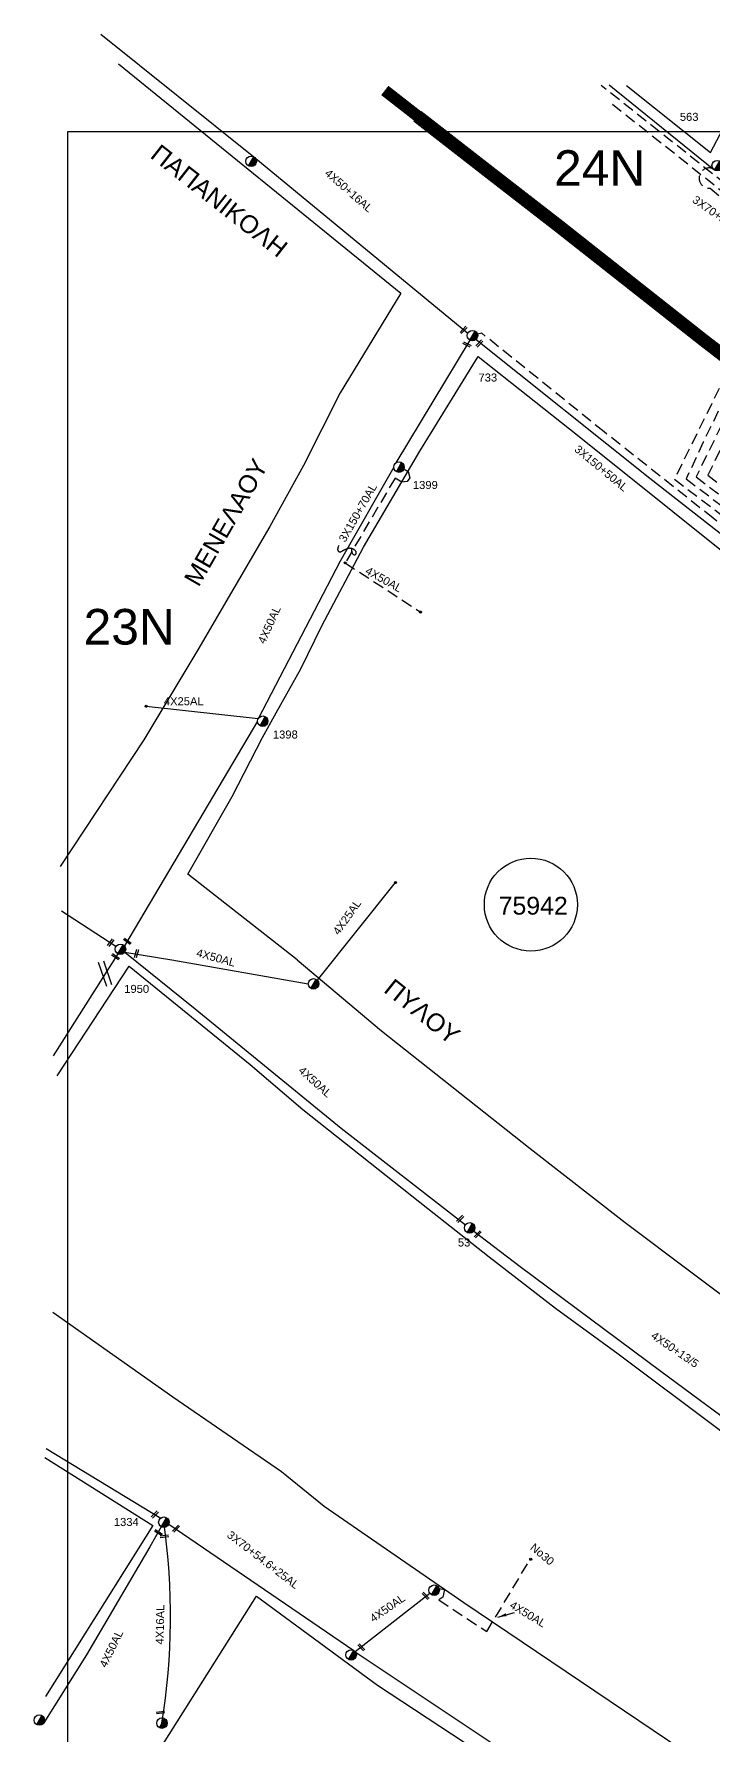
# Model space of a CAD drawing. Header units: millimetres. Extents: x 907 to 2022, y 699 to 1220.
# Drawn here: x 914.6 to 991, y 1028.4 to 1219.8 of the extents above; entities that cross this region are included whole.
import ezdxf

# ---------------------------------------------------------------- set-up
doc = ezdxf.new("R2010")
doc.units = ezdxf.units.MM
doc.linetypes.add('DASHED', pattern=[19.05, 12.7, -6.35])
for name, color, linetype in [('Άγνωστα', 7, 'Continuous'), ('Γυμνά εναέρια ΧΤ (3Φ)   4x16AL', 7, 'Continuous'), ('Γυμνά εναέρια ΧΤ (3Φ)   4x50AL', 7, 'Continuous'), ('Γυμνά εναέρια ΧΤ και ΦΟΠ (3Φ)   4x50+16AL', 7, 'Continuous'), ('Εναέρια παροχή ΧΤ 4x25', 7, 'SYN_LINE'), ('Επιγραφές - Σχήματα', 7, 'Continuous'), ('Καλώδια ΧΤ   3x150+50AL', 7, 'DASHED'), ('Καλώδια ΧΤ   3x150+70AL', 7, 'DASHED'), ('Καλώδια ΧΤ   3x150AL+50XLPE', 7, 'DASHED'), ('Καλώδια ΧΤ   4x50AL', 7, 'DASHED'), ('Μηχανική τομή', 7, 'Continuous'), ('Στύλος ΦΜ', 7, 'Continuous'), ('Στύλος ΦΜ @ 1', 7, 'Continuous'), ('Συνδέσεις', 7, 'Continuous'), ('Συνεστραμμένα ΧΤ   3x70+54.6+25 AL', 7, 'SYN_LINE'), ('Τομή', 7, 'Continuous'), ('Υπόβαθρο ΔΕΗ', 7, 'Continuous'), ('Υπόγεια καλώδια Παροχών ΧΤ   4x50AL', 7, 'DASHED')]:
    doc.layers.add(name, color=color, linetype=linetype)
doc.styles.get("Standard").update_dxf_attribs({"font": 'arial.ttf'})
doc.linetypes.add('SYN_LINE', pattern='A,0.5,-0.0001,["/\\/\\/\\/",Standard,S=0.1,R=0,X=0,Y=-0.05],-0.25', length=0.7501)
doc.dimstyles.new('ISO-25', dxfattribs={"dimtxt": 2.5, "dimasz": 2.5, "dimexe": 1.25, "dimexo": 0.625, "dimtad": 1, "dimtxsty": 'Standard', "dimcen": 2.5, "dimadec": 0, "dimazin": 0, "dimtfac": 1, "dimtmove": 0, "dimatfit": 3, "dimfxl": 1, "dimarcsym": 0})

# ---------------------------------------------------------------- blocks, each defined once
blk = doc.blocks.new('ΥΠΑΡΧΩΝ ΤΣΙΜΕΝΤΕΝΙΟΣ ΣΤΥΛΟΣ')
at = {"layer": 'Στύλος ΦΜ'}
blk.add_hatch(color=256, dxfattribs=at).paths.add_polyline_path([(-1.29, -2.28, 0.574793), (2.62, 0, 0.268822), (1.3, 2.27)])
blk.add_line((-1.29, -2.28), (1.3, 2.27), dxfattribs=at)
blk.add_circle((0, 0), 2.62, dxfattribs=at)
at = {"layer": 'Στύλος ΦΜ', "flags": 4}
for tag, p in [('ΑΡΙΘΜΟΣ', (-4.68, 8.05)), ('ΤΥΠΟΣ', (-4.91, 3.03))]:
    blk.add_attdef(tag, p, '', height=4, dxfattribs=at)
blk = doc.blocks.new('ΜΗΧΑΝΙΚΗ ΤΟΜΗ')
at = {"layer": 'Μηχανική τομή', "ltscale": 40}
for p, q in [((-1.89, 0.78), (1.89, 0.78)), ((1.89, 0), (-1.89, 0))]:
    blk.add_line(p, q, dxfattribs=at)
blk = doc.blocks.new('_ΣΥΝΔΕΣΗ')
at = {"layer": 'Συνδέσεις', "linetype": 'SYN_LINE', "ltscale": 40}
blk.add_hatch(color=256, dxfattribs=at).paths.add_polyline_path([(0.5, -0.01, 1), (-0.5, -0.01, 1)])
at = {"layer": 'Συνδέσεις'}
blk.add_circle((0, -0.01), 0.5, dxfattribs=at)
blk = doc.blocks.new('ΤΟΜΗ')
at = {"layer": 'Τομή', "ltscale": 40}
for p, q in [((-5.68, 0), (5.68, 0)), ((5.68, -2.33), (-5.68, -2.33))]:
    blk.add_line(p, q, dxfattribs=at)

msp = doc.modelspace()

# ---------------------------------------------------------------- linework, layer by layer
at = {"layer": 'Άγνωστα', "color": 30, "linetype": 'SYN_LINE', "ltscale": 15}
msp.add_lwpolyline([(923.823, 1117.138), (917.706, 1121.119)], dxfattribs=at)
at = {"layer": 'Άγνωστα', "color": 85}
msp.add_lwpolyline([(964.042, 1085.146), (969.232, 1081.178), (985.071, 1069.398), (996.119, 1061.209)], dxfattribs=at)
at = {"layer": 'Γυμνά εναέρια ΧΤ (3Φ)   4x16AL', "color": 151}
msp.add_arc((854.116, 1041.823), 75.835, 350.89082, 8.02729, dxfattribs=at)
at = {"layer": 'Γυμνά εναέρια ΧΤ (3Φ)   4x50AL', "color": 30, "ltscale": 0.1}
for points in [[(963.596, 1185.334), (955.277, 1171.525), (955.277, 1171.525)], [(955.046, 1171.058), (949.004, 1160.464), (939.794, 1142.757)], [(939.728, 1142.485), (924.791, 1117.21)]]:
    msp.add_lwpolyline(points, dxfattribs=at)
at = {"layer": 'Γυμνά εναέρια ΧΤ (3Φ)   4x50AL', "color": 5, "ltscale": 0.1}
msp.add_lwpolyline([(924.051, 1116.323), (916.759, 1104.857)], dxfattribs=at)
at = {"layer": 'Γυμνά εναέρια ΧΤ (3Φ)   4x50AL', "color": 85, "ltscale": 0.1}
for points in [[(924.816, 1116.506), (932.71, 1110.148), (949.128, 1096.722), (963.112, 1085.869)], [(924.826, 1116.522), (930.111, 1115.664), (945.437, 1112.946)]]:
    msp.add_lwpolyline(points, dxfattribs=at)
at = {"layer": 'Γυμνά εναέρια ΧΤ (3Φ)   4x50AL', "color": 151}
for points in [[(928.916, 1051.901), (927.636, 1049.654), (920.525, 1037.512), (915.709, 1029.847)], [(959.112, 1044.4), (950.719, 1037.849)]]:
    msp.add_lwpolyline(points, dxfattribs=at)
at = {"layer": 'Γυμνά εναέρια ΧΤ και ΦΟΠ (3Φ)   4x50+16AL', "color": 27, "ltscale": 0.1}
for points in [[(922.129, 1219.76), (939.31, 1205.953)], [(939.31, 1205.953), (963.363, 1186.116)], [(964.289, 1185.417), (983.815, 1169.808), (997.745, 1158.901)]]:
    msp.add_lwpolyline(points, dxfattribs=at)
at = {"layer": 'Εναέρια παροχή ΧΤ 4x25', "color": 30, "ltscale": 10}
msp.add_lwpolyline([(939.794, 1142.757), (927.222, 1144.157)], dxfattribs=at)
at = {"layer": 'Εναέρια παροχή ΧΤ 4x25', "color": 85, "ltscale": 10}
msp.add_lwpolyline([(946.455, 1113.349), (955.251, 1124.331)], dxfattribs=at)
at = {"layer": 'Επιγραφές - Σχήματα'}
msp.add_lwpolyline([(918.43, 1208.801), (1901.6, 1208.801), (1901.6, 707.265), (918.43, 707.265)], close=True, dxfattribs=at)
msp.add_lwpolyline([(950.296, 1161.918), (950.288, 1161.749), (950.297, 1161.609), (950.32, 1161.496), (950.355, 1161.405), (950.397, 1161.335), (950.444, 1161.283), (950.493, 1161.245), (950.54, 1161.219), (950.584, 1161.203), (950.624, 1161.196), (950.66, 1161.196), (950.692, 1161.202), (950.72, 1161.215), (950.745, 1161.233), (950.767, 1161.255), (950.785, 1161.281), (950.8, 1161.309), (950.813, 1161.34), (950.821, 1161.373), (950.826, 1161.406), (950.827, 1161.441), (950.824, 1161.476), (950.816, 1161.512), (950.804, 1161.547), (950.787, 1161.581), (950.765, 1161.614), (950.74, 1161.646), (950.711, 1161.677), (950.68, 1161.706), (950.648, 1161.733), (950.613, 1161.759), (950.579, 1161.783), (950.543, 1161.804), (950.508, 1161.824), (950.473, 1161.841), (950.437, 1161.857), (950.402, 1161.871), (950.366, 1161.884), (950.33, 1161.894), (950.293, 1161.904), (950.257, 1161.912), (950.22, 1161.919), (950.183, 1161.924), (950.145, 1161.927), (950.106, 1161.928), (950.067, 1161.927), (950.026, 1161.923), (949.985, 1161.917), (949.943, 1161.908), (949.9, 1161.897), (949.857, 1161.884), (949.813, 1161.87), (949.769, 1161.854), (949.725, 1161.837), (949.682, 1161.82), (949.639, 1161.803), (949.597, 1161.785), (949.555, 1161.768), (949.514, 1161.751), (949.474, 1161.734), (949.434, 1161.715), (949.395, 1161.696), (949.356, 1161.676), (949.318, 1161.654), (949.28, 1161.631), (949.242, 1161.606), (949.205, 1161.582), (949.169, 1161.559), (949.133, 1161.538), (949.099, 1161.519), (949.067, 1161.503), (949.035, 1161.492), (949.005, 1161.487), (948.977, 1161.486), (948.95, 1161.492), (948.924, 1161.503), (948.9, 1161.52), (948.875, 1161.544), (948.852, 1161.575), (948.829, 1161.613), (948.806, 1161.658), (948.787, 1161.712), (948.774, 1161.775), (948.771, 1161.85), (948.781, 1161.936), (948.807, 1162.036), (948.852, 1162.15), (948.919, 1162.28)], dxfattribs=at)
at = {"layer": 'Επιγραφές - Σχήματα', "linetype": 'Continuous'}
msp.add_circle((970.454, 1121.863), 5.228, dxfattribs=at)
at = {"layer": 'Καλώδια ΧΤ   3x150+50AL', "color": 1, "ltscale": 0.1}
msp.add_lwpolyline([(1006.668, 1190.695), (1000.849, 1195.022), (1001.292, 1195.755), (978.355, 1213.982)], dxfattribs=at)
at = {"layer": 'Καλώδια ΧΤ   3x150+50AL', "color": 62, "ltscale": 0.1}
msp.add_lwpolyline([(1005.999, 1189.739), (1005.982, 1190.221), (1002.132, 1193.152), (999.698, 1194.998), (1000.006, 1195.642), (979.28, 1212.113)], dxfattribs=at)
at = {"layer": 'Καλώδια ΧΤ   3x150+50AL', "color": 30, "ltscale": 0.1}
msp.add_lwpolyline([(997.37, 1160.283), (990.947, 1165.308), (978.681, 1175.034), (964.935, 1186.114), (964.457, 1185.992)], dxfattribs=at)
at = {"layer": 'Καλώδια ΧΤ   3x150+70AL', "color": 30, "ltscale": 0.1}
msp.add_lwpolyline([(956.186, 1170.849), (956.654, 1170.575), (956.868, 1169.85), (956.868, 1169.85), (956.553, 1169.443), (955.943, 1169.365), (955.189, 1169.827), (949.582, 1160.293)], dxfattribs=at)
at = {"layer": 'Καλώδια ΧΤ   3x150AL+50XLPE', "color": 151, "ltscale": 0.1}
msp.add_lwpolyline([(990.589, 1202.414), (990.589, 1202.414), (999.203, 1195.291), (986.576, 1169.69), (997.764, 1161.231)], dxfattribs=at)
at = {"layer": 'Καλώδια ΧΤ   3x150AL+50XLPE', "color": 2, "ltscale": 0.1}
msp.add_lwpolyline([(1003.824, 1203.105), (1003.944, 1202.85), (1001.543, 1197.506), (996.559, 1187.603), (989.813, 1173.874), (987.904, 1169.726), (997.929, 1162.148)], dxfattribs=at)
at = {"layer": 'Καλώδια ΧΤ   3x150AL+50XLPE', "color": 1, "ltscale": 0.1}
msp.add_lwpolyline([(1002.484, 1193.806), (1000.297, 1192.864), (989.013, 1169.963), (999.592, 1161.948)], dxfattribs=at)
at = {"layer": 'Καλώδια ΧΤ   3x150AL+50XLPE', "color": 62, "ltscale": 0.1}
msp.add_lwpolyline([(1003.71, 1191.951), (1000.707, 1191.449), (996.616, 1183.218), (990.353, 1170.153), (1001.988, 1160.73)], dxfattribs=at)
at = {"layer": 'Καλώδια ΧΤ   3x150AL+50XLPE', "color": 151, "ltscale": 0.1}
msp.add_arc((990.504, 1203.557), 1.147, 69.05842, 274.28806, dxfattribs=at)
at = {"layer": 'Καλώδια ΧΤ   4x50AL', "color": 151, "ltscale": 0.1}
msp.add_lwpolyline([(960.128, 1044.97), (960.746, 1044.837), (960.565, 1043.991), (960.094, 1043.682), (965.505, 1040.103), (970.422, 1048.322)], dxfattribs=at)
at = {"layer": 'Συνεστραμμένα ΧΤ   3x70+54.6+25 AL', "color": 151, "ltscale": 10}
for points in [[(979.234, 1214.041), (991.025, 1204.509)], [(915.999, 1060.711), (928.851, 1052.882)], [(929.758, 1052.206), (950.547, 1037.997)], [(950.719, 1037.849), (971.708, 1023.828)]]:
    msp.add_lwpolyline(points, dxfattribs=at)
at = {"layer": 'Υπόβαθρο ΔΕΗ', "ltscale": 0.1}
for points in [[(924.104, 1216.416), (955.851, 1190.621), (949.007, 1179.429), (944.884, 1171.231), (941.124, 1164.375), (933.039, 1150.525), (926.969, 1140.383), (917.56, 1126.132)], [(981.181, 1213.962), (990.623, 1206.443), (994.144, 1213.098)], [(944.181, 1115.664), (931.914, 1125.301), (936.866, 1134.033), (940.285, 1140.671), (941.839, 1143.444), (944.595, 1148.365), (946.953, 1153.21), (951.639, 1162.044), (957.983, 1172.835), (964.523, 1183.514), (975.705, 1174.656), (997.124, 1157.499), (996.391, 1115.664)]]:
    msp.add_lwpolyline(points, dxfattribs=at)
at = {"layer": 'Υπόβαθρο ΔΕΗ', "linetype": 'DASHED', "const_width": 1.32, "flags": 128}
msp.add_lwpolyline([(954.035, 1213.418), (965.791, 1204.235), (973.625, 1198.151), (989.841, 1185.354), (998.206, 1178.94), (1005.842, 1173.085), (1013.881, 1167.247), (1021.568, 1161.735), (1029.668, 1155.573), (1037.559, 1149.658), (1045.608, 1143.474), (1053.098, 1137.635), (1062.145, 1130.981), (1069.346, 1125.491), (1077.465, 1119.393), (1085.434, 1113.583), (1093.523, 1107.477), (1099.501, 1103.148), (1104.094, 1099.295), (1108.715, 1094.677), (1114.96, 1087.56), (1121.726, 1079.329), (1127.085, 1071.769), (1132.658, 1062.702), (1138.188, 1053.943), (1146.316, 1039.248), (1147.871, 1036.436), (1152.967, 1027.22), (1156.31, 1021.372), (1157.818, 1018.763), (1161.399, 1012.728), (1162.087, 1011.569)], dxfattribs=at)
at = {"layer": 'Υπόβαθρο ΔΕΗ'}
for points in [[(957.317, 1210.016), (965.385, 1203.714), (973.218, 1197.631), (989.435, 1184.833), (997.805, 1178.416)], [(958.13, 1211.057), (966.196, 1204.756), (974.032, 1198.67), (990.246, 1185.875), (998.608, 1179.463)], [(917.218, 1102.609), (925.307, 1114.923), (938.914, 1103.894), (944.811, 1098.804), (958.884, 1087.69), (965.753, 1082.265), (973.216, 1076.489), (980.26, 1071.333), (991.607, 1062.84), (995.825, 1059.363), (1002.979, 1054.79), (1013.257, 1047.49), (1022.379, 1041.011), (1032.438, 1033.447), (1025.169, 1025.67)], [(944.181, 1115.664), (953.675, 1107.664), (970.363, 1094.443), (981.062, 1086.117), (996.115, 1074.802), (1009.159, 1065.277), (1009.465, 1089.312), (1010.066, 1115.664)], [(989.134, 1025.663), (962.93, 1043.331), (953.625, 1049.75), (947.217, 1054.162), (942.413, 1058.091), (930.217, 1066.464), (916.734, 1076.008)], [(915.827, 1059.676), (927.96, 1052.038), (915.896, 1032.806)], [(919.077, 1011.569), (939.637, 1044.109), (953.2, 1034.094), (968.545, 1023.987), (987.68, 1011.569)]]:
    msp.add_lwpolyline(points, dxfattribs=at)
at = {"layer": 'Υπόγεια καλώδια Παροχών ΧΤ   4x50AL', "color": 30, "ltscale": 0.1}
msp.add_lwpolyline([(949.582, 1160.293), (958.051, 1154.762)], dxfattribs=at)

# ---------------------------------------------------------------- block references
at = {"layer": 'Μηχανική τομή'}
for p, xscale, yscale, zscale, rotation in [((962.954, 1186.426), 0.25, 0.25, 0.25, 47.18336089174016), ((963.226, 1184.759), 0.2499999999999999, 0.2499999999999999, 0.2499999999999999, 332.9394417834328), ((964.725, 1184.893), 0.25, 0.25, 0.25, 47.18336089174016), ((923.308, 1117.531), 0.2499999999999999, 0.2499999999999999, 0.2499999999999999, 52.99002768071232), ((925.047, 1117.645), 0.2499999999999999, 0.2499999999999999, 0.2499999999999999, 324.2789606557427), ((923.721, 1115.917), 0.2499999999999999, 0.2499999999999999, 0.2499999999999999, 324.2789606557427), ((926.034, 1116.385), 0.2499999999999999, 0.2499999999999999, 0.2499999999999999, 255.3776305096464), ((962.442, 1086.585), 0.2499999999999999, 0.2499999999999999, 0.2499999999999999, 225.5735307008058), ((964.405, 1084.849), 0.2499999999999999, 0.2499999999999999, 0.2499999999999999, 225.5735307008058), ((928.124, 1053.335), 0.2499999999999999, 0.2499999999999999, 0.2499999999999999, 225.5735307008058), ((928.647, 1051.331), 0.2499999999999999, 0.2499999999999999, 0.2499999999999999, 148.2871997481929), ((929.256, 1050.918), 0.2499999999999999, 0.2499999999999999, 0.2499999999999999, 187.0748529933853), ((930.508, 1051.754), 0.2499999999999999, 0.2499999999999999, 0.2499999999999999, 225.5735307008058), ((958.69, 1044.186), 0.2499999999999999, 0.2499999999999999, 0.2499999999999999, 133.1727674028851), ((951.461, 1038.405), 0.2499999999999999, 0.2499999999999999, 0.2499999999999999, 133.1727674028851), ((928.808, 1031.104), 0.2499999999999999, 0.2499999999999999, 0.2499999999999999, 187.0748529933853)]:
    msp.add_blockref('ΜΗΧΑΝΙΚΗ ΤΟΜΗ', p, dxfattribs=dict(at, xscale=xscale, yscale=yscale, zscale=zscale, rotation=rotation))
at = {"layer": 'Στύλος ΦΜ @ 1', "ltscale": 40}
ref = msp.add_blockref('ΥΠΑΡΧΩΝ ΤΣΙΜΕΝΤΕΝΙΟΣ ΣΤΥΛΟΣ', (991.395, 1204.967), dxfattribs=dict(at, xscale=0.2249999999999091, yscale=0.2249999999999091, zscale=0.2249999999999091))
ref.add_attrib('ΤΥΠΟΣ', '563', (987.195, 1209.997), dxfattribs={"layer": 'Στύλος ΦΜ', "height": 0.9, "flags": 4})
at = {"layer": 'Στύλος ΦΜ @ 1', "ltscale": 40, "xscale": 0.2249999999999091, "yscale": 0.2249999999999091, "zscale": 0.2249999999999091}
for p in [(939.017, 1205.442), (946.026, 1112.946), (959.578, 1044.759), (950.255, 1037.486), (915.21, 1030.161), (928.994, 1029.817)]:
    msp.add_blockref('ΥΠΑΡΧΩΝ ΤΣΙΜΕΝΤΕΝΙΟΣ ΣΤΥΛΟΣ', p, dxfattribs=at)
at = {"layer": 'Στύλος ΦΜ @ 1', "ltscale": 40}
ref = msp.add_blockref('ΥΠΑΡΧΩΝ ΤΣΙΜΕΝΤΕΝΙΟΣ ΣΤΥΛΟΣ', (963.886, 1185.846), dxfattribs=dict(at, xscale=0.2249999999999091, yscale=0.2249999999999091, zscale=0.2249999999999091))
ref.add_attrib('ΤΥΠΟΣ', '733', (964.566, 1180.685), dxfattribs={"layer": 'Στύλος ΦΜ', "height": 0.9, "flags": 4})
ref = msp.add_blockref('ΥΠΑΡΧΩΝ ΤΣΙΜΕΝΤΕΝΙΟΣ ΣΤΥΛΟΣ', (955.635, 1171.058), dxfattribs=dict(at, xscale=0.2249999999999091, yscale=0.2249999999999091, zscale=0.2249999999999091))
ref.add_attrib('ΤΥΠΟΣ', '1399', (957.196, 1168.603), dxfattribs={"layer": 'Στύλος ΦΜ', "height": 0.9, "flags": 4})
ref = msp.add_blockref('ΥΠΑΡΧΩΝ ΤΣΙΜΕΝΤΕΝΙΟΣ ΣΤΥΛΟΣ', (940.317, 1142.485), dxfattribs=dict(at, xscale=0.2249999999999091, yscale=0.2249999999999091, zscale=0.2249999999999091))
ref.add_attrib('ΤΥΠΟΣ', '1398', (941.459, 1140.54), dxfattribs={"layer": 'Στύλος ΦΜ', "height": 0.9, "flags": 4})
ref = msp.add_blockref('ΥΠΑΡΧΩΝ ΤΣΙΜΕΝΤΕΝΙΟΣ ΣΤΥΛΟΣ', (924.331, 1116.841), dxfattribs=dict(at, xscale=0.2249999999999091, yscale=0.2249999999999091, zscale=0.2249999999999091))
ref.add_attrib('ΤΥΠΟΣ', '1950', (924.754, 1111.933), dxfattribs={"layer": 'Στύλος ΦΜ', "height": 0.9, "flags": 4})
ref = msp.add_blockref('ΥΠΑΡΧΩΝ ΤΣΙΜΕΝΤΕΝΙΟΣ ΣΤΥΛΟΣ', (963.577, 1085.508), dxfattribs=dict(at, xscale=0.2249999999999091, yscale=0.2249999999999091, zscale=0.2249999999999091))
ref.add_attrib('ΤΥΠΟΣ', '53', (962.248, 1083.415), dxfattribs={"layer": 'Στύλος ΦΜ', "height": 0.9, "flags": 4})
ref = msp.add_blockref('ΥΠΑΡΧΩΝ ΤΣΙΜΕΝΤΕΝΙΟΣ ΣΤΥΛΟΣ', (929.207, 1052.413), dxfattribs=dict(at, xscale=0.2249999999999091, yscale=0.2249999999999091, zscale=0.2249999999999091))
ref.add_attrib('ΤΥΠΟΣ', '1334', (923.588, 1051.989), dxfattribs={"layer": 'Στύλος ΦΜ', "height": 0.9, "flags": 4})
at = {"layer": 'Συνδέσεις', "xscale": 0.2249999999999091, "yscale": 0.2249999999999091, "zscale": 0.2249999999999091}
for p in [(949.583, 1160.296), (958.051, 1154.765), (927.222, 1144.16), (955.252, 1124.334), (970.431, 1048.241)]:
    msp.add_blockref('_ΣΥΝΔΕΣΗ', p, dxfattribs=at)
at = {"layer": 'Τομή', "xscale": 0.2499999999999999, "yscale": 0.2499999999999999, "zscale": 0.2499999999999999, "rotation": 109.0743732485749}
msp.add_blockref('ΤΟΜΗ', (922.322, 1114.012), dxfattribs=at)

# ---------------------------------------------------------------- texts
at = {"layer": 'Γυμνά εναέρια ΧΤ (3Φ)   4x16AL', "color": 7, "insert": (928.264, 1038.673), "char_height": 0.9, "width": 84.18588, "attachment_point": 1, "rotation": 88.67123}
msp.add_mtext('4X16AL', dxfattribs=at)
at = {"layer": 'Γυμνά εναέρια ΧΤ (3Φ)   4x50AL', "color": 7, "char_height": 0.9, "width": 84.18588, "attachment_point": 1}
for insert, rotation in [((939.722, 1151.479), 65.73374), ((933.027, 1116.919), 344.68826), ((944.847, 1103.754), 318.13659), ((952.23, 1041.853), 34.67166), ((921.918, 1036.372), 64.20419)]:
    msp.add_mtext('4X50AL', dxfattribs=dict(at, insert=insert, rotation=rotation))
at = {"layer": 'Γυμνά εναέρια ΧΤ και ΦΟΠ (3Φ)   4x50+16AL', "color": 7, "insert": (947.798, 1204.656), "char_height": 0.9, "width": 84.18588, "attachment_point": 1, "rotation": 319.04452}
msp.add_mtext('4X50+16AL', dxfattribs=at)
at = {"layer": 'Εναέρια παροχή ΧΤ 4x25', "color": 7, "insert": (929.208, 1145.18), "char_height": 0.9, "width": 84.18588, "attachment_point": 1}
msp.add_mtext('4X25AL', dxfattribs=at)
at = {"layer": 'Εναέρια παροχή ΧΤ 4x25', "color": 7, "insert": (948.125, 1118.885), "char_height": 0.9, "width": 84.18588, "attachment_point": 1, "rotation": 54.67331}
msp.add_mtext('4X25AL', dxfattribs=at)
at = {"layer": 'Επιγραφές - Σχήματα', "linetype": 'Continuous', "char_height": 2, "width": 23.56556, "attachment_point": 1}
for s, insert, rotation in [('ΠΑΠΑΝΙΚΟΛΗ', (928.79, 1207.502), 321.84726), ('ΜΕΝΕΛΑΟΥ', (931.376, 1158.485), 60.16623), ('ΠΥΛΟΥ', (955.043, 1113.666), 321.36472)]:
    msp.add_mtext(s, dxfattribs=dict(at, insert=insert, rotation=rotation))
at = {"layer": 'Επιγραφές - Σχήματα', "linetype": 'DASHED', "char_height": 4, "width": 11.20522, "attachment_point": 1}
for s, insert in [('24N', (973.056, 1206.692)), ('23N', (920.19, 1155.109))]:
    msp.add_mtext(s, dxfattribs=dict(at, insert=insert))
at = {"layer": 'Επιγραφές - Σχήματα', "insert": (966.829, 1122.737), "char_height": 2, "attachment_point": 1}
msp.add_mtext_dynamic_manual_height_columns('75942', width=10.09091, gutter_width=12.5, heights=[0], dxfattribs=at)
at = {"layer": 'Επιγραφές - Σχήματα', "char_height": 0.9, "attachment_point": 1}
for s, insert, rotation in [('4X50+13/5', (984.381, 1073.924), 325.62252), ('No30', (970.876, 1050.116), 319.83793)]:
    msp.add_mtext_dynamic_manual_height_columns(s, width=10.09091, gutter_width=12.5, heights=[0], dxfattribs=dict(at, insert=insert, rotation=rotation))
at = {"layer": 'Καλώδια ΧΤ   3x150+50AL', "color": 7, "insert": (975.835, 1173.617), "char_height": 0.9, "width": 84.18588, "attachment_point": 1, "rotation": 320.35539}
msp.add_mtext('3X150+50AL', dxfattribs=at)
at = {"layer": 'Καλώδια ΧΤ   3x150+70AL', "color": 7, "insert": (948.801, 1162.978), "char_height": 0.9, "width": 84.18588, "attachment_point": 1, "rotation": 60.31914}
msp.add_mtext('3X150+70AL', dxfattribs=at)
at = {"layer": 'Καλώδια ΧΤ   4x50AL', "color": 7, "insert": (968.443, 1043.614), "char_height": 0.9, "width": 84.18588, "attachment_point": 1, "rotation": 328.97653}
msp.add_mtext('4X50AL', dxfattribs=at)
at = {"layer": 'Συνεστραμμένα ΧΤ   3x70+54.6+25 AL', "color": 7, "char_height": 0.9, "width": 84.18588, "attachment_point": 1}
for insert, rotation in [((989.033, 1201.654), 324.66765), ((936.767, 1051.52), 322.50094)]:
    msp.add_mtext('3X70+54.6+25AL', dxfattribs=dict(at, insert=insert, rotation=rotation))
at = {"layer": 'Υπόγεια καλώδια Παροχών ΧΤ   4x50AL', "color": 7, "insert": (952.202, 1159.913), "char_height": 0.9, "width": 84.18588, "attachment_point": 1, "rotation": 330.62986}
msp.add_mtext('4X50AL', dxfattribs=at)

# ---------------------------------------------------------------- leaders
at = {"layer": 'Επιγραφές - Σχήματα', "ltscale": 40}
msp.add_leader([(966.727, 1041.727), (968.594, 1042.274)], dimstyle='ISO-25', override={"dimasz": 1, "dimtad": 0}, dxfattribs=at)

doc.saveas('drawing.dxf')
